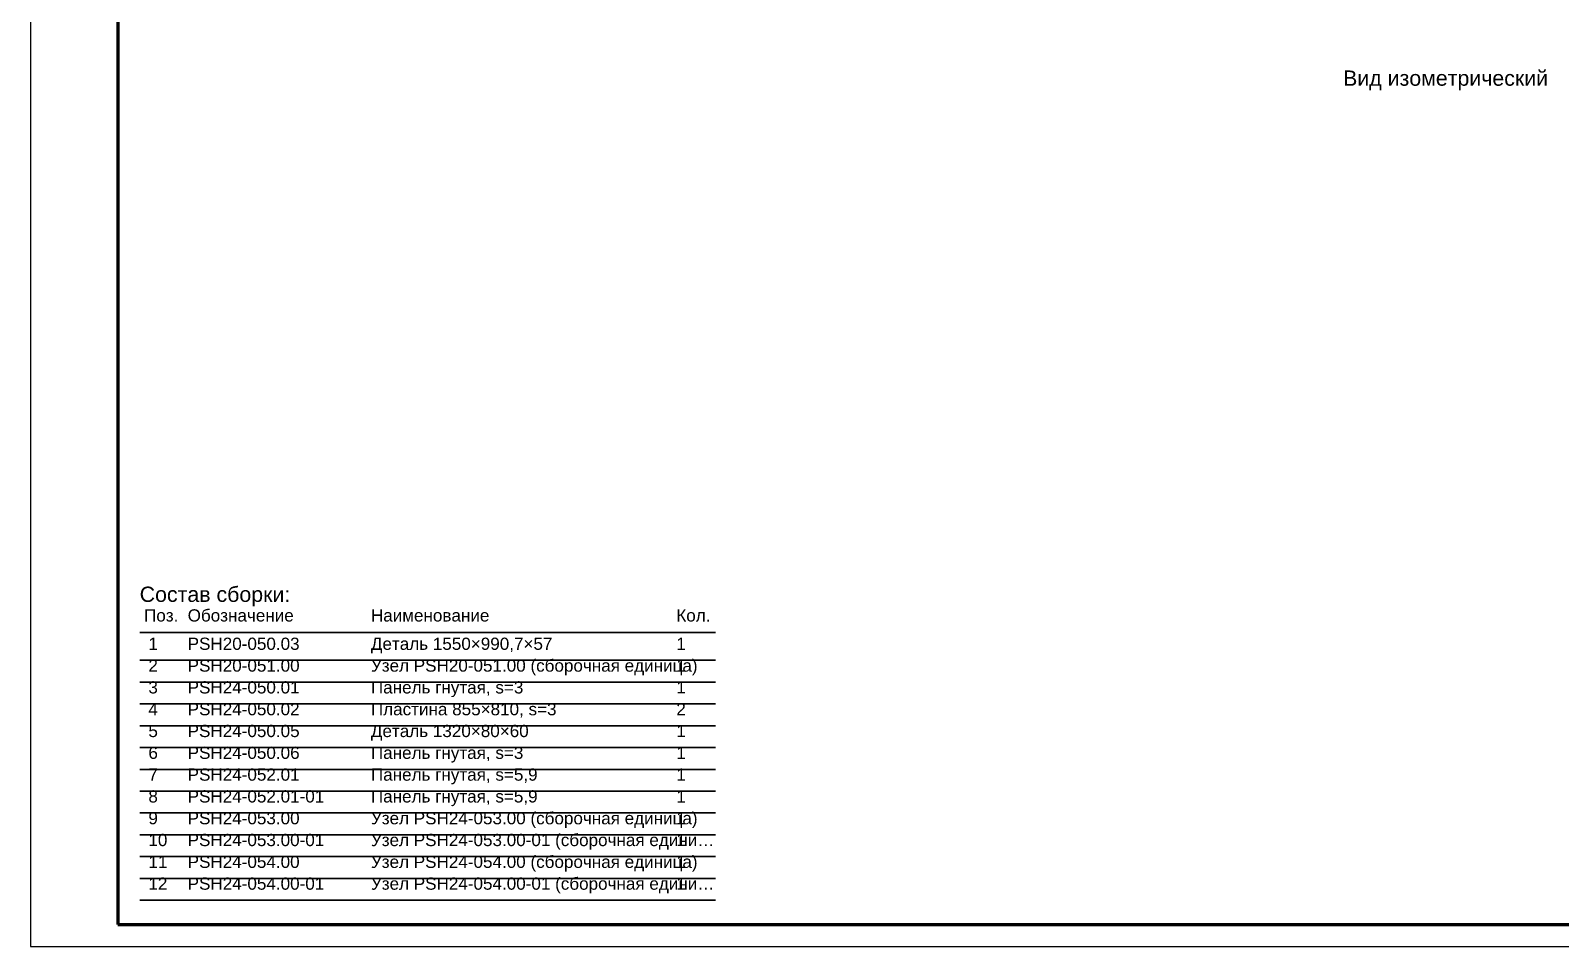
# Model space of a CAD drawing. Header units: millimetres. Extents: x 0 to 594, y 0 to 420.
# Drawn here: x 0 to 350.6, y 0 to 210 of the extents above; entities that cross this region are included whole.
import ezdxf
from ezdxf.enums import TextEntityAlignment as Align

# ---------------------------------------------------------------- set-up
doc = ezdxf.new("R2010")
doc.units = ezdxf.units.MM
doc.styles.add('GOST', font='Arial')

msp = doc.modelspace()

# ---------------------------------------------------------------- linework, layer by layer
at = {"color": 8, "lineweight": 35}
for p, q in [((25, 72), (157, 72)), ((25, 65.6), (157, 65.6)), ((25, 60.6), (157, 60.6)), ((25, 55.6), (157, 55.6)), ((25, 50.6), (157, 50.6)), ((25, 45.6), (157, 45.6)), ((25, 40.6), (157, 40.6)), ((25, 35.6), (157, 35.6)), ((25, 30.6), (157, 30.6)), ((25, 25.6), (157, 25.6)), ((25, 20.6), (157, 20.6)), ((25, 15.6), (157, 15.6)), ((25, 10.6), (157, 10.6))]:
    msp.add_line(p, q, dxfattribs=at)
at = {"color": 7, "lineweight": 25}
msp.add_lwpolyline([(0, 0), (594, 0), (594, 420), (0, 420)], close=True, dxfattribs=at)
at = {"color": 7, "lineweight": 70}
msp.add_lwpolyline([(20, 5), (589, 5), (589, 415), (20, 415)], close=True, dxfattribs=at)

# ---------------------------------------------------------------- texts
at = {"color": 3, "style": 'GOST'}
msp.add_text('Вид изометрический', height=3.5, dxfattribs=at).set_placement((347.8, 197.35), align=Align.RIGHT)
for s, height, p in [('Состав сборки:', 3.5, (25, 79)), ('Поз.', 2.8, (26, 74.5)), ('Обозначение', 2.8, (36, 74.5)), ('Наименование', 2.8, (78, 74.5)), ('Кол.', 2.8, (148, 74.5)), ('1', 2.8, (27, 68)), ('PSH20-050.03', 2.8, (36, 68)), ('Деталь 1550×990,7×57', 2.8, (78, 68)), ('1', 2.8, (148, 68)), ('2', 2.8, (27, 63)), ('PSH20-051.00', 2.8, (36, 63)), ('Узел PSH20-051.00 (сборочная единица)', 2.8, (78, 63)), ('1', 2.8, (148, 63)), ('3', 2.8, (27, 58)), ('PSH24-050.01', 2.8, (36, 58)), ('Панель гнутая, s=3', 2.8, (78, 58)), ('1', 2.8, (148, 58)), ('4', 2.8, (27, 53)), ('PSH24-050.02', 2.8, (36, 53)), ('Пластина 855×810, s=3', 2.8, (78, 53)), ('2', 2.8, (148, 53)), ('5', 2.8, (27, 48)), ('PSH24-050.05', 2.8, (36, 48)), ('Деталь 1320×80×60', 2.8, (78, 48)), ('1', 2.8, (148, 48)), ('6', 2.8, (27, 43)), ('PSH24-050.06', 2.8, (36, 43)), ('Панель гнутая, s=3', 2.8, (78, 43)), ('1', 2.8, (148, 43)), ('7', 2.8, (27, 38)), ('PSH24-052.01', 2.8, (36, 38)), ('Панель гнутая, s=5,9', 2.8, (78, 38)), ('1', 2.8, (148, 38)), ('8', 2.8, (27, 33)), ('PSH24-052.01-01', 2.8, (36, 33)), ('Панель гнутая, s=5,9', 2.8, (78, 33)), ('1', 2.8, (148, 33)), ('9', 2.8, (27, 28)), ('PSH24-053.00', 2.8, (36, 28)), ('Узел PSH24-053.00 (сборочная единица)', 2.8, (78, 28)), ('1', 2.8, (148, 28)), ('10', 2.8, (27, 23)), ('PSH24-053.00-01', 2.8, (36, 23)), ('Узел PSH24-053.00-01 (сборочная едини…', 2.8, (78, 23)), ('1', 2.8, (148, 23)), ('11', 2.8, (27, 18)), ('PSH24-054.00', 2.8, (36, 18)), ('Узел PSH24-054.00 (сборочная единица)', 2.8, (78, 18)), ('1', 2.8, (148, 18)), ('12', 2.8, (27, 13)), ('PSH24-054.00-01', 2.8, (36, 13)), ('Узел PSH24-054.00-01 (сборочная едини…', 2.8, (78, 13)), ('1', 2.8, (148, 13))]:
    msp.add_text(s, height=height, dxfattribs=at).set_placement(p)

doc.saveas('drawing.dxf')
